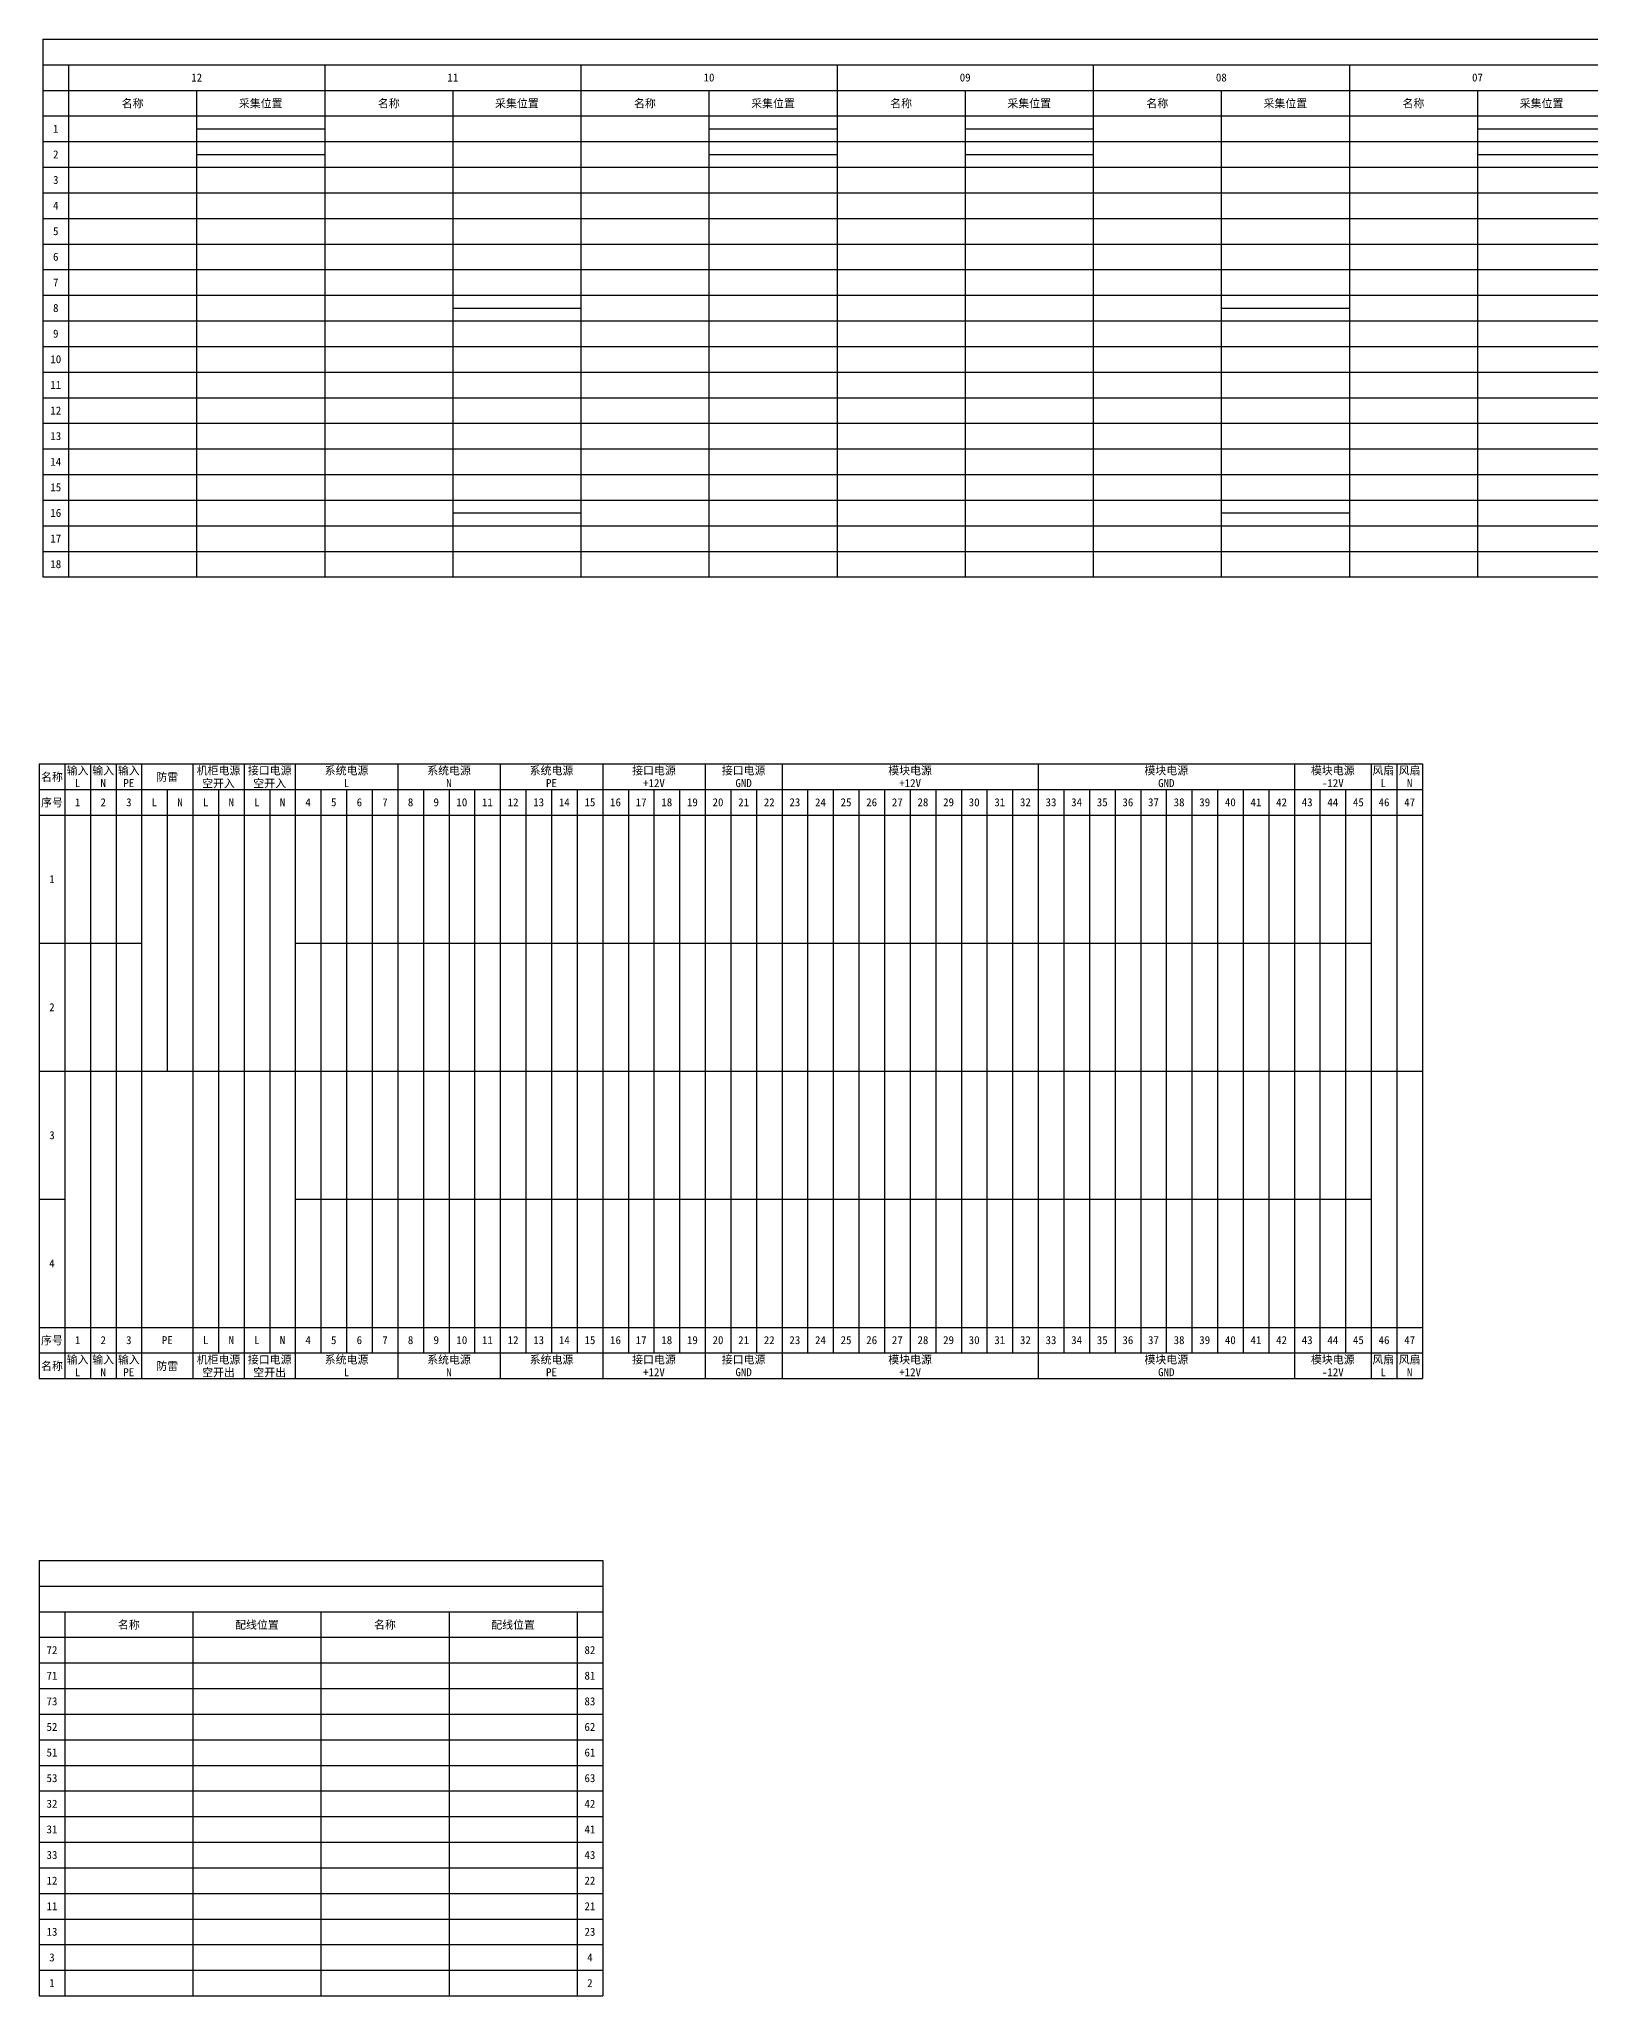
# Model space of a CAD drawing. Header units: millimetres. Extents: x 499 to 1648, y -443 to 1982.
# Drawn here: x 499 to 983, y -443 to 168 of the extents above; entities that cross this region are included whole.
import ezdxf
from ezdxf.enums import TextEntityAlignment as Align

# ---------------------------------------------------------------- set-up
doc = ezdxf.new("R2010")
doc.units = ezdxf.units.MM
doc.styles.get("Standard").update_dxf_attribs({"font": ''})
doc.styles.get('Standard').set_extended_font_data('SimSun')

# ---------------------------------------------------------------- blocks, each defined once
blk = doc.blocks.new('轨道—空表格')
at = {"color": 0}
for p, q in [((0, 168), (968, 168)), ((0, 168), (0, 0)), ((968, 168), (968, 0)), ((0, 160), (968, 160)), ((8, 160), (8, 0)), ((88, 160), (88, 0)), ((168, 160), (168, 0)), ((248, 160), (248, 0)), ((328, 160), (328, 0)), ((408, 160), (408, 0)), ((488, 160), (488, 0)), ((568, 160), (568, 0)), ((648, 160), (648, 0)), ((728, 160), (728, 0)), ((808, 160), (808, 0)), ((888, 160), (888, 0)), ((0, 152), (968, 152)), ((48, 152), (48, 0)), ((128, 152), (128, 0)), ((208, 152), (208, 0)), ((288, 152), (288, 0)), ((368, 152), (368, 0)), ((448, 152), (448, 0)), ((528, 152), (528, 0)), ((608, 152), (608, 0)), ((688, 152), (688, 0)), ((768, 152), (768, 0)), ((848, 152), (848, 0)), ((928, 152), (928, 0)), ((0, 144), (968, 144)), ((0, 136), (968, 136)), ((48, 140), (88, 140)), ((208, 140), (248, 140)), ((288, 140), (328, 140)), ((448, 140), (488, 140)), ((528, 140), (568, 140)), ((688, 140), (728, 140)), ((768, 140), (808, 140)), ((928, 140), (968, 140)), ((48, 132), (88, 132)), ((208, 132), (248, 132)), ((288, 132), (328, 132)), ((448, 132), (488, 132)), ((528, 132), (568, 132)), ((688, 132), (728, 132)), ((768, 132), (808, 132)), ((928, 132), (968, 132)), ((0, 128), (968, 128)), ((0, 120), (968, 120)), ((0, 112), (968, 112)), ((0, 104), (968, 104)), ((0, 96), (968, 96)), ((0, 88), (968, 88)), ((0, 80), (968, 80)), ((128, 84), (168, 84)), ((368, 84), (408, 84)), ((608, 84), (648, 84)), ((848, 84), (888, 84)), ((0, 72), (968, 72)), ((0, 64), (968, 64)), ((0, 56), (968, 56)), ((0, 48), (968, 48)), ((0, 40), (968, 40)), ((0, 32), (968, 32)), ((0, 24), (968, 24)), ((128, 20), (168, 20)), ((368, 20), (408, 20)), ((608, 20), (648, 20)), ((848, 20), (888, 20)), ((0, 16), (968, 16)), ((0, 8), (968, 8)), ((0, 0), (968, 0)), ((608, 4), (648, 4)), ((688, 4), (728, 4)), ((848, 4), (888, 4)), ((928, 4), (968, 4))]:
    blk.add_line(p, q, dxfattribs=at)
for s, p in [('12', (48, 156)), ('11', (128, 156)), ('10', (208, 156)), ('09', (288, 156)), ('08', (368, 156)), ('07', (448, 156)), ('06', (528, 156)), ('05', (608, 156)), ('04', (688, 156)), ('03', (768, 156)), ('02', (848, 156)), ('01', (928, 156)), ('名称', (28, 148)), ('采集位置', (68, 148)), ('名称', (108, 148)), ('采集位置', (148, 148)), ('名称', (188, 148)), ('采集位置', (228, 148)), ('名称', (268, 148)), ('采集位置', (308, 148)), ('名称', (348, 148)), ('采集位置', (388, 148)), ('名称', (428, 148)), ('采集位置', (468, 148)), ('名称', (508, 148)), ('采集位置', (548, 148)), ('名称', (588, 148)), ('采集位置', (628, 148)), ('名称', (668, 148)), ('采集位置', (708, 148)), ('名称', (748, 148)), ('采集位置', (788, 148)), ('名称', (828, 148)), ('采集位置', (868, 148)), ('名称', (908, 148)), ('采集位置', (948, 148)), ('1', (4, 140)), ('2', (4, 132)), ('3', (4, 124)), ('4', (4, 116)), ('5', (4, 108)), ('6', (4, 100)), ('7', (4, 92)), ('8', (4, 84)), ('9', (4, 76)), ('10', (4, 68)), ('11', (4, 60)), ('12', (4, 52)), ('13', (4, 44)), ('14', (4, 36)), ('15', (4, 28)), ('16', (4, 20)), ('17', (4, 12)), ('18', (4, 4)), ('CANL/485B', (588, 4)), ('CANH/485A', (668, 4)), ('GND', (828, 4)), ('+12V', (908, 4))]:
    blk.add_text(s, height=2.5, dxfattribs=at).set_placement(p, align=Align.MIDDLE)
blk = doc.blocks.new('C0层—空表格')
at = {"color": 0}
for p, q in [((0, 192), (432, 192)), ((0, 192), (0, 0)), ((8, 192), (8, 0)), ((16, 192), (16, 0)), ((24, 192), (24, 0)), ((32, 192), (32, 0)), ((48, 192), (48, 0)), ((64, 192), (64, 0)), ((80, 192), (80, 0)), ((112, 192), (112, 0)), ((144, 192), (144, 0)), ((176, 192), (176, 0)), ((208, 192), (208, 0)), ((232, 192), (232, 0)), ((312, 192), (312, 0)), ((392, 192), (392, 0)), ((416, 192), (416, 0)), ((424, 192), (424, 0)), ((432, 192), (432, 0)), ((0, 184), (432, 184)), ((40, 184), (40, 96)), ((56, 184), (56, 8)), ((72, 184), (72, 8)), ((88, 184), (88, 8)), ((96, 184), (96, 8)), ((104, 184), (104, 8)), ((120, 184), (120, 8)), ((128, 184), (128, 8)), ((136, 184), (136, 8)), ((152, 184), (152, 8)), ((160, 184), (160, 8)), ((168, 184), (168, 8)), ((184, 184), (184, 8)), ((192, 184), (192, 8)), ((200, 184), (200, 8)), ((216, 184), (216, 8)), ((224, 184), (224, 8)), ((240, 184), (240, 8)), ((248, 184), (248, 8)), ((256, 184), (256, 8)), ((264, 184), (264, 8)), ((272, 184), (272, 8)), ((280, 184), (280, 8)), ((288, 184), (288, 8)), ((296, 184), (296, 8)), ((304, 184), (304, 8)), ((320, 184), (320, 8)), ((328, 184), (328, 8)), ((336, 184), (336, 8)), ((344, 184), (344, 8)), ((352, 184), (352, 8)), ((360, 184), (360, 8)), ((368, 184), (368, 8)), ((376, 184), (376, 8)), ((384, 184), (384, 8)), ((400, 184), (400, 8)), ((408, 184), (408, 8)), ((0, 176), (432, 176)), ((0, 136), (32, 136)), ((80, 136), (416, 136)), ((0, 96), (432, 96)), ((0, 56), (8, 56)), ((80, 56), (416, 56)), ((0, 16), (432, 16)), ((0, 8), (432, 8)), ((0, 0), (432, 0))]:
    blk.add_line(p, q, dxfattribs=at)
for s, p in [('名称', (4, 188)), ('输入', (12, 190)), ('输入', (20, 190)), ('输入', (28, 190)), ('防雷', (40, 188)), ('机柜电源', (56, 190)), ('接口电源', (72, 190)), ('系统电源', (96, 190)), ('系统电源', (128, 190)), ('系统电源', (160, 190)), ('接口电源', (192, 190)), ('接口电源', (220, 190)), ('模块电源', (272, 190)), ('模块电源', (352, 190)), ('模块电源', (404, 190)), ('风扇', (419.77, 190)), ('风扇', (428, 190)), ('L', (12, 186)), ('N', (20, 186)), ('PE', (28, 186)), ('空开入', (56, 186)), ('空开入', (72, 186)), ('L', (96, 186)), ('N', (128, 186)), ('PE', (160, 186)), ('+12V', (192, 186)), ('GND', (220, 186)), ('+12V', (272, 186)), ('GND', (352, 186)), ('-12V', (404, 186)), ('L', (419.77, 186)), ('N', (428, 186)), ('序号', (4, 180)), ('1', (12, 180)), ('2', (20, 180)), ('3', (28, 180)), ('L', (36, 180)), ('N', (44, 180)), ('L', (52, 180)), ('N', (60, 180)), ('L', (68, 180)), ('N', (76, 180)), ('4', (84, 180)), ('5', (92, 180)), ('6', (100, 180)), ('7', (108, 180)), ('8', (116, 180)), ('9', (124, 180)), ('10', (132, 180)), ('11', (140, 180)), ('12', (148, 180)), ('13', (156, 180)), ('14', (164, 180)), ('15', (172, 180)), ('16', (180, 180)), ('17', (188, 180)), ('18', (196, 180)), ('19', (204, 180)), ('20', (212, 180)), ('21', (220, 180)), ('22', (228, 180)), ('23', (236, 180)), ('24', (244, 180)), ('25', (252, 180)), ('26', (260, 180)), ('27', (268, 180)), ('28', (276, 180)), ('29', (284, 180)), ('30', (292, 180)), ('31', (300, 180)), ('32', (308, 180)), ('33', (316, 180)), ('34', (324, 180)), ('35', (332, 180)), ('36', (340, 180)), ('37', (348, 180)), ('38', (356, 180)), ('39', (364, 180)), ('40', (372, 180)), ('41', (380, 180)), ('42', (388, 180)), ('43', (396, 180)), ('44', (404, 180)), ('45', (412, 180)), ('46', (420, 180)), ('47', (428, 180)), ('1', (4, 156)), ('2', (4, 116)), ('3', (4, 76)), ('4', (4, 36)), ('序号', (4, 12)), ('1', (12, 12)), ('2', (20, 12)), ('3', (28, 12)), ('PE', (40, 12)), ('L', (52, 12)), ('N', (60, 12)), ('L', (68, 12)), ('N', (76, 12)), ('4', (84, 12)), ('5', (92, 12)), ('6', (100, 12)), ('7', (108, 12)), ('8', (116, 12)), ('9', (124, 12)), ('10', (132, 12)), ('11', (140, 12)), ('12', (148, 12)), ('13', (156, 12)), ('14', (164, 12)), ('15', (172, 12)), ('16', (180, 12)), ('17', (188, 12)), ('18', (196, 12)), ('19', (204, 12)), ('20', (212, 12)), ('21', (220, 12)), ('22', (228, 12)), ('23', (236, 12)), ('24', (244, 12)), ('25', (252, 12)), ('26', (260, 12)), ('27', (268, 12)), ('28', (276, 12)), ('29', (284, 12)), ('30', (292, 12)), ('31', (300, 12)), ('32', (308, 12)), ('33', (316, 12)), ('34', (324, 12)), ('35', (332, 12)), ('36', (340, 12)), ('37', (348, 12)), ('38', (356, 12)), ('39', (364, 12)), ('40', (372, 12)), ('41', (380, 12)), ('42', (388, 12)), ('43', (396, 12)), ('44', (404, 12)), ('45', (412, 12)), ('46', (420, 12)), ('47', (428, 12)), ('输入', (12, 6)), ('输入', (20, 6)), ('输入', (28, 6)), ('机柜电源', (56, 6)), ('接口电源', (72, 6)), ('系统电源', (96, 6)), ('系统电源', (128, 6)), ('系统电源', (160, 6)), ('接口电源', (192, 6)), ('接口电源', (220, 6)), ('模块电源', (272, 6)), ('模块电源', (352, 6)), ('模块电源', (404, 6)), ('风扇', (419.77, 6)), ('风扇', (428, 6)), ('名称', (4, 4)), ('L', (12, 2)), ('N', (20, 2)), ('PE', (28, 2)), ('防雷', (40, 4)), ('空开出', (56, 2)), ('空开出', (72, 2)), ('L', (96, 2)), ('N', (128, 2)), ('PE', (160, 2)), ('+12V', (192, 2)), ('GND', (220, 2)), ('+12V', (272, 2)), ('GND', (352, 2)), ('-12V', (404, 2)), ('L', (419.77, 2)), ('N', (428, 2))]:
    blk.add_text(s, height=2.5, dxfattribs=at).set_placement(p, align=Align.MIDDLE)
blk = doc.blocks.new('*U15')
at = {"color": 0}
for p, q in [((0, 136), (0, 0)), ((0, 136), (176, 136)), ((176, 136), (176, 0)), ((0, 128), (176, 128)), ((0, 120), (176, 120)), ((8, 120), (8, 0)), ((48, 120), (48, 0)), ((88, 120), (88, 0)), ((128, 120), (128, 0)), ((168, 120), (168, 0)), ((0, 112), (176, 112)), ((0, 104), (176, 104)), ((0, 96), (176, 96)), ((0, 88), (176, 88)), ((0, 80), (176, 80)), ((0, 72), (176, 72)), ((0, 64), (176, 64)), ((0, 56), (176, 56)), ((0, 48), (176, 48)), ((0, 40), (176, 40)), ((0, 32), (176, 32)), ((0, 24), (176, 24)), ((0, 16), (176, 16)), ((0, 8), (176, 8)), ((0, 0), (176, 0))]:
    blk.add_line(p, q, dxfattribs=at)
for s, p in [('名称', (28, 116)), ('配线位置', (68, 116)), ('名称', (108, 116)), ('配线位置', (148, 116)), ('72', (4, 108)), ('82', (172, 108)), ('71', (4, 100)), ('81', (172, 100)), ('73', (4, 92)), ('83', (172, 92)), ('52', (4, 84)), ('62', (172, 84)), ('51', (4, 76)), ('61', (172, 76)), ('53', (4, 68)), ('63', (172, 68)), ('32', (4, 60)), ('42', (172, 60)), ('31', (4, 52)), ('41', (172, 52)), ('33', (4, 44)), ('43', (172, 44)), ('12', (4, 36)), ('22', (172, 36)), ('11', (4, 28)), ('21', (172, 28)), ('13', (4, 20)), ('23', (172, 20)), ('3', (4, 12)), ('4', (172, 12)), ('1', (4, 4)), ('2', (172, 4))]:
    blk.add_text(s, height=2.5, dxfattribs=at).set_placement(p, align=Align.MIDDLE)

msp = doc.modelspace()

# ---------------------------------------------------------------- block references
for name, p in [('轨道—空表格', (500, 0)), ('C0层—空表格', (498.81, -250.39)), ('*U15', (498.81, -443.21))]:
    msp.add_blockref(name, p)

doc.saveas('drawing.dxf')
